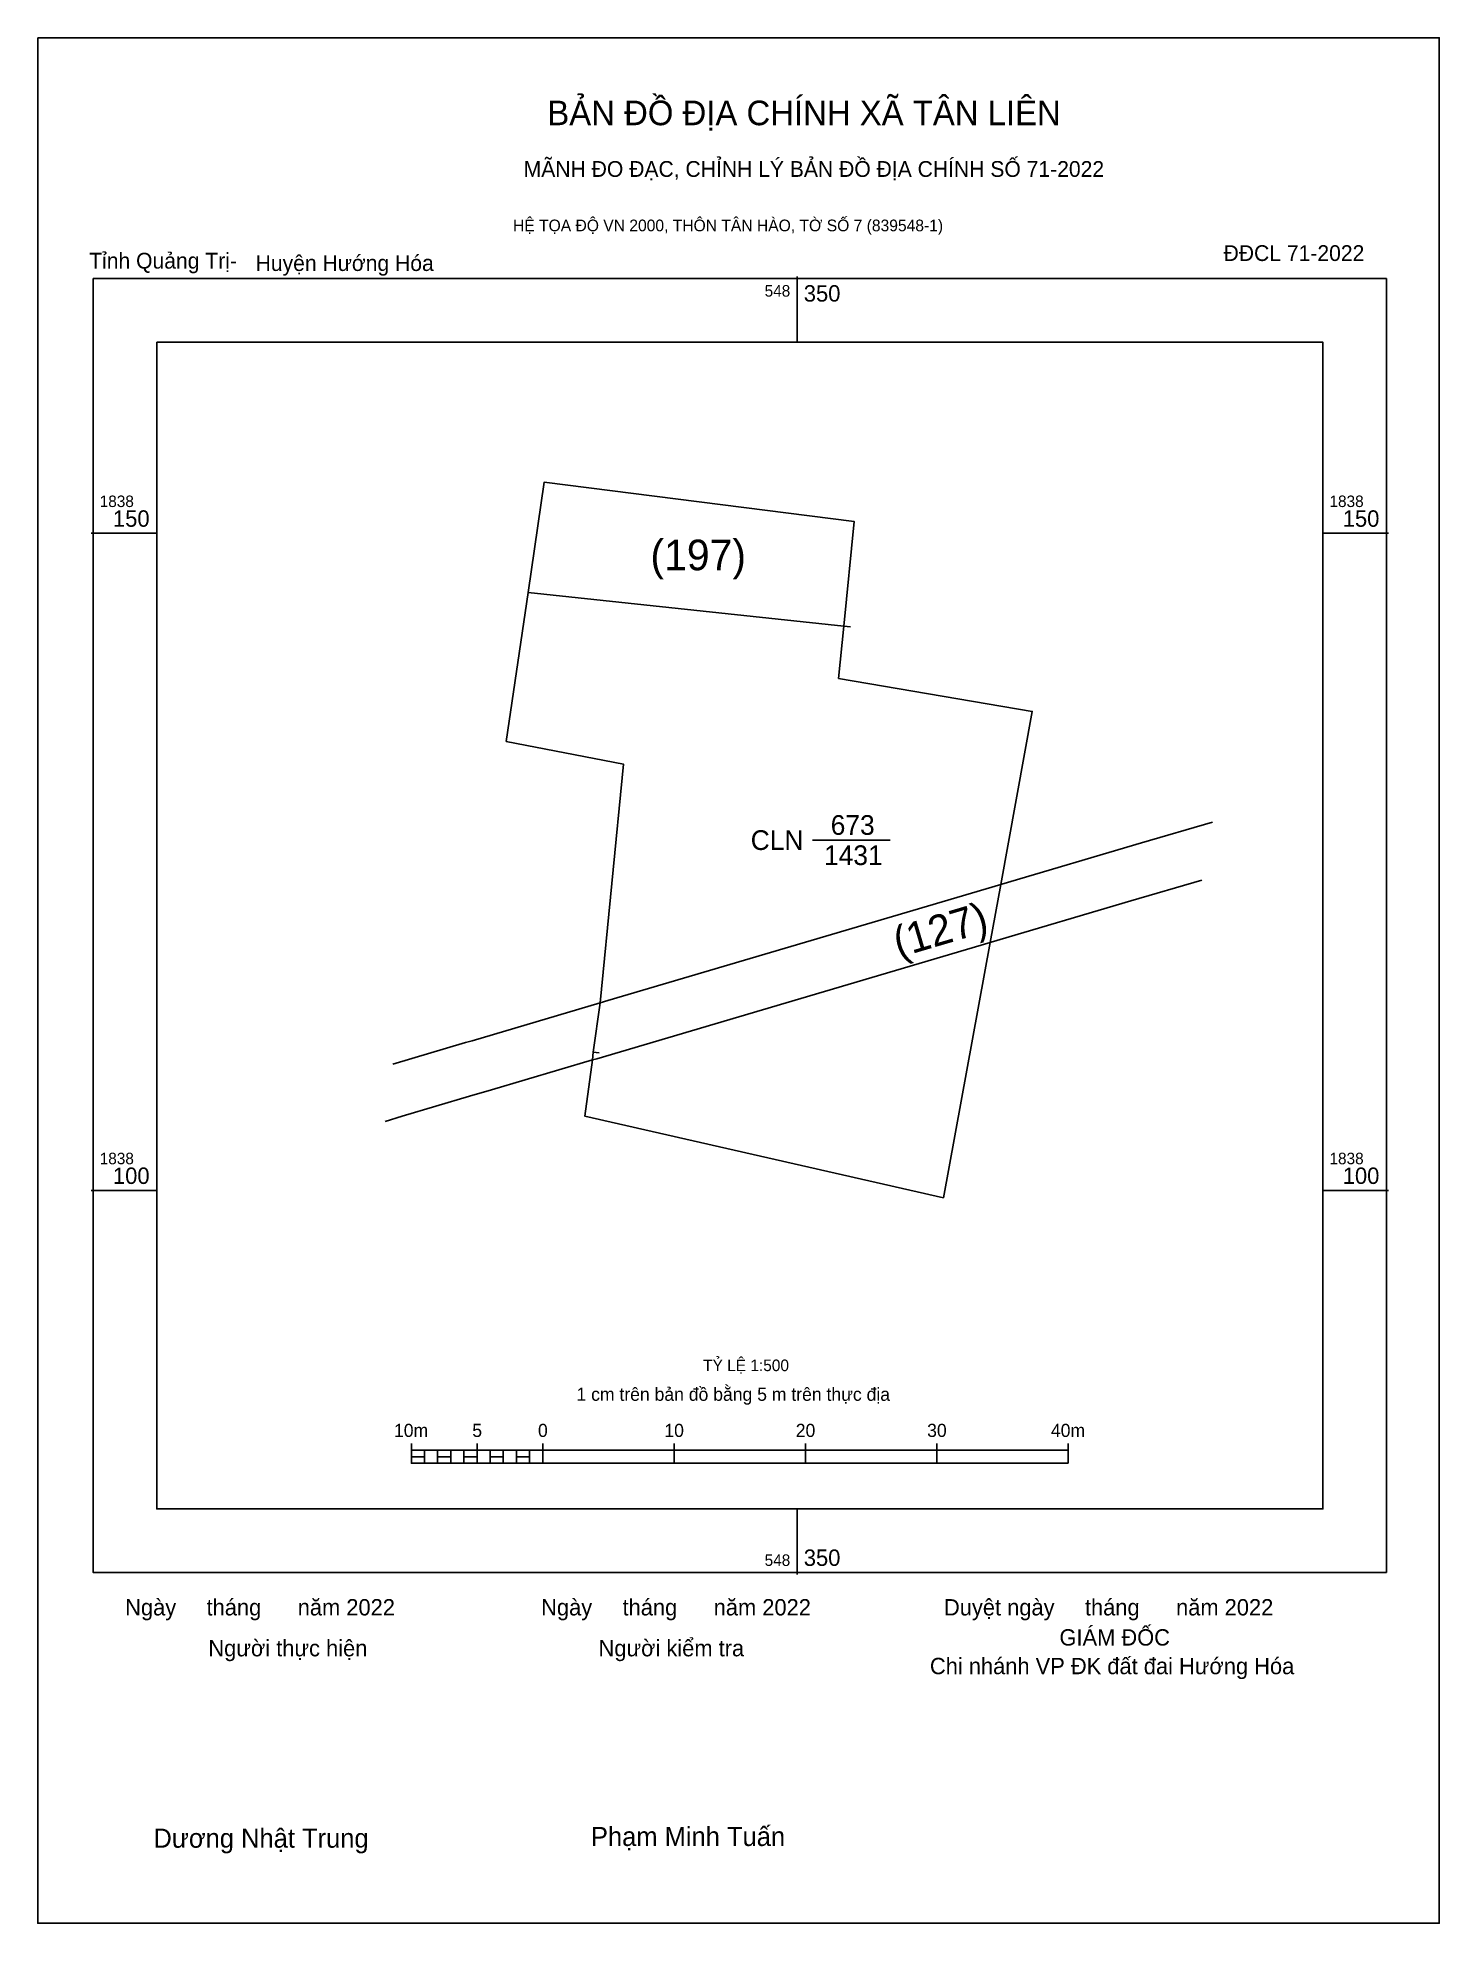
# Model space of a CAD drawing. Extents: x 548292 to 548399, y 1838044 to 1838188.
import ezdxf

# ---------------------------------------------------------------- set-up
doc = ezdxf.new("R2010")
doc.units = 0
for name, color, linetype in [('Level 10', 7, 'Continuous'), ('Level 13', 7, 'Continuous'), ('Level 15', 7, 'Continuous'), ('Level 27', 7, 'Continuous'), ('Level 29', 7, 'Continuous'), ('Level 50', 7, 'Continuous'), ('Level 6', 7, 'Continuous'), ('Level 62', 7, 'Continuous'), ('Level 63', 7, 'Continuous'), ('Level 9', 7, 'Continuous')]:
    doc.layers.add(name, color=color, linetype=linetype)

msp = doc.modelspace()

# ---------------------------------------------------------------- linework, layer by layer
at = {"layer": 'Level 10'}
msp.add_lwpolyline([(548361.14, 1838099.44), (548333.83, 1838105.66), (548334.41, 1838109.93), (548334.48, 1838110.52), (548334.99, 1838114.27), (548336.77, 1838132.45), (548327.86, 1838134.17), (548329.51, 1838145.5), (548330.73, 1838153.89), (548354.33, 1838150.9), (548353.54, 1838142.94), (548353.15, 1838138.96), (548367.89, 1838136.45), (548365.49, 1838123.28), (548364.69, 1838118.87)], close=True, dxfattribs=at)
at = {"layer": 'Level 15'}
msp.add_lwpolyline([(548292.19, 1838187.71), (548398.87, 1838187.71), (548398.87, 1838044.25), (548292.19, 1838044.25)], close=True, dxfattribs=at)
at = {"layer": 'Level 27'}
for p, q in [((548330.73, 1838153.89), (548330.73, 1838153.89)), ((548354.33, 1838150.9), (548354.34, 1838150.9)), ((548367.89, 1838136.45), (548367.9, 1838136.46)), ((548327.86, 1838134.17), (548327.86, 1838134.17)), ((548334.48, 1838110.52), (548334.48, 1838110.52)), ((548333.83, 1838105.66), (548333.83, 1838105.66)), ((548361.14, 1838099.44), (548361.14, 1838099.44))]:
    msp.add_line(p, q, dxfattribs=at)
at = {"layer": 'Level 29'}
msp.add_line((548334.48, 1838110.52), (548334.92, 1838110.48), dxfattribs=at)
for points in [[(548319.23, 1838109.62), (548324.76, 1838111.25), (548325.06, 1838111.34), (548325.27, 1838111.4), (548334.99, 1838114.27), (548335.59, 1838114.45), (548359.91, 1838121.63), (548365.49, 1838123.28), (548365.57, 1838123.3), (548376.2, 1838126.44), (548381.61, 1838128.03)], [(548318.64, 1838105.26), (548319.92, 1838105.66), (548325.06, 1838107.18), (548326.72, 1838107.67), (548334.41, 1838109.93), (548334.74, 1838110.03), (548364.69, 1838118.87), (548364.76, 1838118.89), (548375.4, 1838122.03), (548380.8, 1838123.62)]]:
    msp.add_lwpolyline(points, dxfattribs=at)
at = {"layer": 'Level 50'}
msp.add_line((548351.16, 1838126.66), (548357.07, 1838126.66), dxfattribs=at)
msp.add_lwpolyline([(548354.05, 1838142.88), (548353.54, 1838142.94), (548329.51, 1838145.5)], dxfattribs=at)
at = {"layer": 'Level 62'}
msp.add_lwpolyline([(548301.25, 1838164.54), (548390.01, 1838164.54), (548390.01, 1838075.78), (548301.25, 1838075.78)], close=True, dxfattribs=at)
at = {"layer": 'Level 63'}
for p, q in [((548350, 1838169.54), (548350, 1838164.54)), ((548296.25, 1838150), (548301.25, 1838150)), ((548390.01, 1838150), (548395.01, 1838150)), ((548296.25, 1838100), (548301.25, 1838100)), ((548390.01, 1838100), (548395.01, 1838100)), ((548320.63, 1838080.75), (548320.63, 1838079.25)), ((548325.63, 1838080.75), (548325.63, 1838079.25)), ((548330.63, 1838080.75), (548330.63, 1838079.25)), ((548340.63, 1838080.75), (548340.63, 1838079.25)), ((548350.63, 1838080.75), (548350.63, 1838079.25)), ((548360.63, 1838080.75), (548360.63, 1838079.25)), ((548370.63, 1838080.75), (548370.63, 1838079.25)), ((548320.63, 1838080.25), (548370.63, 1838080.25)), ((548320.63, 1838079.25), (548370.63, 1838079.25)), ((548321.63, 1838080.25), (548321.63, 1838079.25)), ((548322.63, 1838080.25), (548322.63, 1838079.25)), ((548323.63, 1838080.25), (548323.63, 1838079.25)), ((548324.63, 1838080.25), (548324.63, 1838079.25)), ((548325.63, 1838080.25), (548325.63, 1838079.25)), ((548326.63, 1838080.25), (548326.63, 1838079.25)), ((548327.63, 1838080.25), (548327.63, 1838079.25)), ((548328.63, 1838080.25), (548328.63, 1838079.25)), ((548329.63, 1838080.25), (548329.63, 1838079.25)), ((548330.63, 1838080.25), (548330.63, 1838079.25)), ((548350, 1838075.78), (548350, 1838070.78))]:
    msp.add_line(p, q, dxfattribs=at)
for points in [[(548296.41, 1838169.38), (548394.85, 1838169.38), (548394.85, 1838070.94), (548296.41, 1838070.94)], [(548320.63, 1838079.75), (548321.63, 1838079.75), (548321.63, 1838079.25), (548320.63, 1838079.25)], [(548320.63, 1838079.75), (548321.63, 1838079.75), (548321.63, 1838079.25), (548320.63, 1838079.25)], [(548322.63, 1838079.75), (548323.63, 1838079.75), (548323.63, 1838079.25), (548322.63, 1838079.25)], [(548324.63, 1838079.75), (548325.63, 1838079.75), (548325.63, 1838079.25), (548324.63, 1838079.25)], [(548326.63, 1838079.75), (548327.63, 1838079.75), (548327.63, 1838079.25), (548326.63, 1838079.25)], [(548328.63, 1838079.75), (548329.63, 1838079.75), (548329.63, 1838079.25), (548328.63, 1838079.25)]]:
    msp.add_lwpolyline(points, close=True, dxfattribs=at)

# ---------------------------------------------------------------- texts
at = {"layer": 'Level 10'}
msp.add_text('(197)', height=2.33, dxfattribs=at).set_placement((548338.83, 1838147.19))
msp.add_text('(127)', height=2.33, rotation=16.4433, dxfattribs=at).set_placement((548357.72, 1838117.7))
at = {"layer": 'Level 13'}
for s, p in [('673', (548352.55, 1838127.06)), ('CLN', (548346.46, 1838125.91)), ('1431', (548352.04, 1838124.76))]:
    msp.add_text(s, height=1.5, dxfattribs=at).set_placement(p)
at = {"layer": 'Level 6'}
msp.add_text('TỶ LỆ 1:500', height=0.879, dxfattribs=at).set_placement((548342.84, 1838086.26))
at = {"layer": 'Level 63'}
for s, height, p in [('BẢN ĐỒ ĐỊA CHÍNH XÃ TÂN LIÊN', 1.8718, (548330.98, 1838181.05)), ('MÃNH ĐO ĐẠC, CHỈNH LÝ BẢN ĐỒ ĐỊA CHÍNH SỐ 71-2022', 1.2011, (548329.18, 1838177.12)), ('HỆ TỌA ĐỘ VN 2000, THÔN TÂN HÀO, TỜ SỐ 7 (839548-1)', 0.8891, (548328.37, 1838172.98)), ('548', 0.875, (548347.52, 1838168.01)), ('350', 1.25, (548350.5, 1838167.63)), ('1838', 0.875, (548296.91, 1838152)), ('1838', 0.875, (548390.51, 1838152)), ('150', 1.25, (548297.92, 1838150.5)), ('150', 1.25, (548391.52, 1838150.5)), ('1838', 0.875, (548296.91, 1838102)), ('1838', 0.875, (548390.51, 1838102)), ('100', 1.25, (548297.92, 1838100.5)), ('100', 1.25, (548391.52, 1838100.5)), ('1 cm trên bản đồ bằng 5 m trên thực địa', 1, (548333.2, 1838084)), ('10m', 1, (548319.31, 1838081.25)), ('5', 1, (548325.27, 1838081.25)), ('0', 1, (548330.27, 1838081.25)), ('10', 1, (548339.89, 1838081.25)), ('20', 1, (548349.89, 1838081.25)), ('30', 1, (548359.89, 1838081.25)), ('40m', 1, (548369.31, 1838081.25)), ('548', 0.875, (548347.52, 1838071.44)), ('350', 1.25, (548350.5, 1838071.44)), ('Ngày     tháng      năm 2022', 1.2442, (548298.85, 1838067.67)), ('Ngày     tháng      năm 2022', 1.2442, (548330.51, 1838067.67)), ('Duyệt ngày     tháng      năm 2022', 1.2442, (548361.17, 1838067.67)), ('GIÁM ĐỐC', 1.244, (548369.96, 1838065.38)), ('Người thực hiện', 1.2442, (548305.18, 1838064.56)), ('Người kiểm tra', 1.2442, (548334.88, 1838064.56)), ('Chi nhánh VP ĐK đất đai Hướng Hóa', 1.2442, (548360.1, 1838063.2)), ('Phạm Minh Tuấn', 1.4512, (548334.3, 1838050.13)), ('Dương Nhật Trung', 1.4512, (548301, 1838050))]:
    msp.add_text(s, height=height, dxfattribs=at).set_placement(p)
at = {"layer": 'Level 9'}
for s, p in [('Tỉnh Quảng Trị-', (548296.11, 1838170.14)), ('Huyện Hướng Hóa', (548308.78, 1838169.96)), ('ĐĐCL 71-2022', (548382.45, 1838170.72))]:
    msp.add_text(s, height=1.2011, dxfattribs=at).set_placement(p)

doc.saveas('drawing.dxf')
